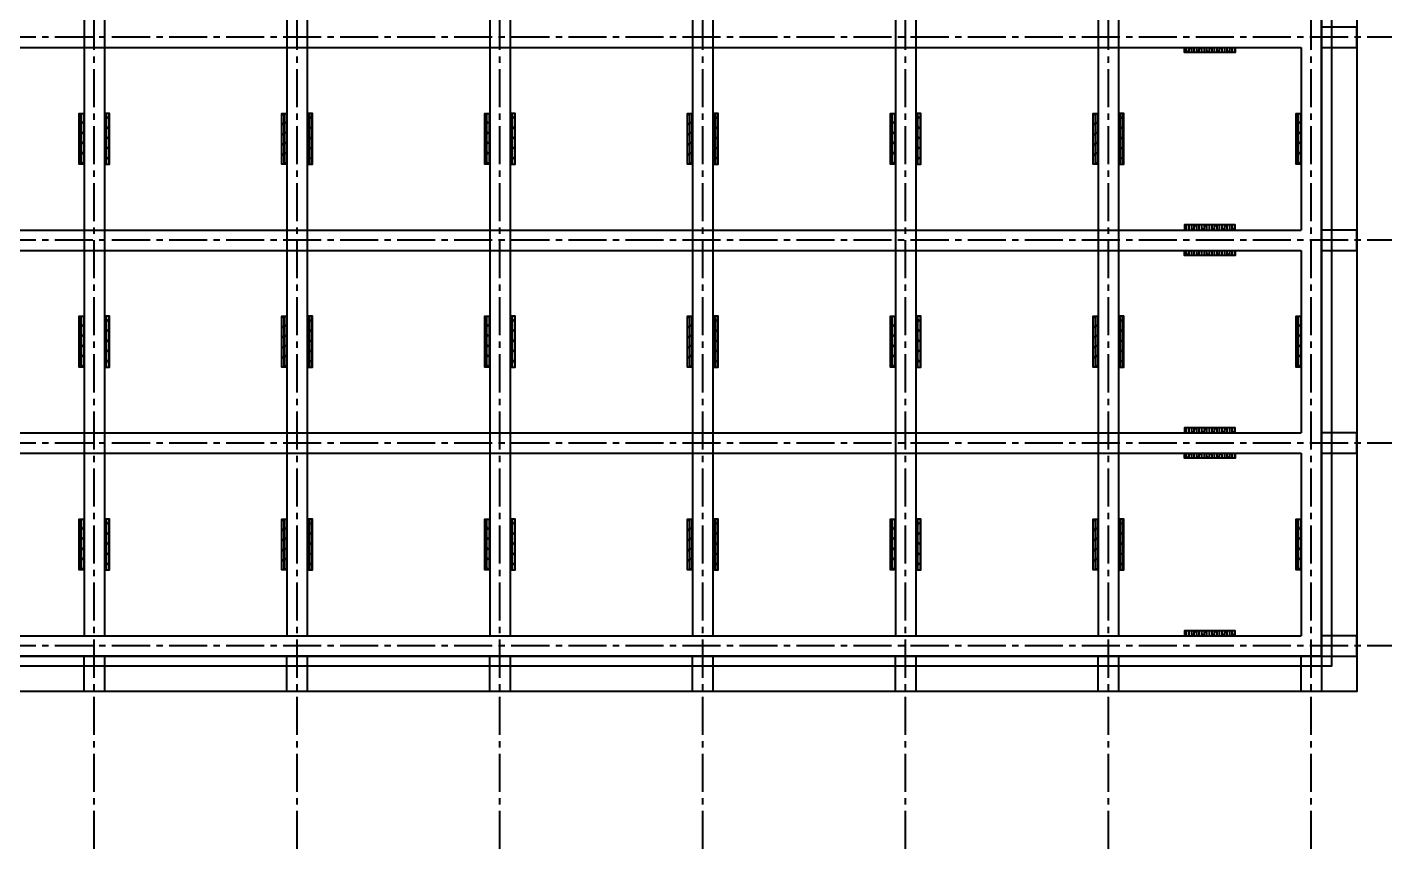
# Model space of a CAD drawing. Header units: millimetres. Extents: x -4815 to 20749, y -4662 to 5111.
# Drawn here: x 5497.2 to 5765, y 2347.4 to 2509.4 of the extents above; entities that cross this region are included whole.
import ezdxf

# ---------------------------------------------------------------- set-up
doc = ezdxf.new("R2010")
doc.units = ezdxf.units.MM
doc.header["$LTSCALE"] = 10
doc.header["$MEASUREMENT"] = 0
doc.linetypes.add('CENTER2', pattern=[1.125, 0.75, -0.125, 0.125, -0.125])
for name, color, linetype in [('A-ANNO-CNTR', 10, 'CENTER2'), ('A-DETL-___3', 3, 'Continuous'), ('A-DETL-___4', 4, 'Continuous'), ('A-DETL-_H40', 252, 'Continuous')]:
    doc.layers.add(name, color=color, linetype=linetype)
pattern_1 = [(270, (5030.86533, 6159.58214), (0.5, -9e-17), []), (45, (5030.6153, 6159.3321), (-1, 1), [0.7071068, -0.7071068]), (45, (5030.6153, 6159.2071), (-1, 1), [0.7071068, -0.7071068]), (45, (5030.6153, 6159.0821), (-1, 1), [0.7071068, -0.7071068])]
pattern_2 = [(270, (5030.86533, 6119.58214), (0.5, -9e-17), []), (45, (5030.6153, 6119.3321), (-1, 1), [0.7071068, -0.7071068]), (45, (5030.6153, 6119.2071), (-1, 1), [0.7071068, -0.7071068]), (45, (5030.6153, 6119.0821), (-1, 1), [0.7071068, -0.7071068])]
pattern_3 = [(270, (5030.86533, 6079.58214), (0.5, -9e-17), []), (45, (5030.6153, 6079.3321), (-1, 1), [0.7071068, -0.7071068]), (45, (5030.6153, 6079.2071), (-1, 1), [0.7071068, -0.7071068]), (45, (5030.6153, 6079.0821), (-1, 1), [0.7071068, -0.7071068])]
pattern_4 = [(270, (5030.86533, 6079.58214), (0.5, -9e-17), []), (45, (5030.6153, 6079.3321), (-1, 1), [0.7071068, -0.7071068]), (45, (5030.6153, 6079.2071), (-1, 1), [0.7071068, -0.7071068]), (45, (5030.6153, 6079.0821), (-1, 1), [0.7071068, -0.7071068])]
pattern_5 = [(270, (4990.86533, 6159.58214), (0.5, -9e-17), []), (45, (4990.6153, 6159.3321), (-1, 1), [0.7071068, -0.7071068]), (45, (4990.6153, 6159.2071), (-1, 1), [0.7071068, -0.7071068]), (45, (4990.6153, 6159.0821), (-1, 1), [0.7071068, -0.7071068])]
pattern_6 = [(270, (4990.86533, 6119.58214), (0.5, -9e-17), []), (45, (4990.6153, 6119.3321), (-1, 1), [0.7071068, -0.7071068]), (45, (4990.6153, 6119.2071), (-1, 1), [0.7071068, -0.7071068]), (45, (4990.6153, 6119.0821), (-1, 1), [0.7071068, -0.7071068])]
pattern_7 = [(270, (4990.86533, 6079.58214), (0.5, -9e-17), []), (45, (4990.6153, 6079.3321), (-1, 1), [0.7071068, -0.7071068]), (45, (4990.6153, 6079.2071), (-1, 1), [0.7071068, -0.7071068]), (45, (4990.6153, 6079.0821), (-1, 1), [0.7071068, -0.7071068])]
pattern_8 = [(270, (4950.86533, 6159.58214), (0.5, -9e-17), []), (45, (4950.6153, 6159.3321), (-1, 1), [0.7071068, -0.7071068]), (45, (4950.6153, 6159.2071), (-1, 1), [0.7071068, -0.7071068]), (45, (4950.6153, 6159.0821), (-1, 1), [0.7071068, -0.7071068])]
pattern_9 = [(270, (4950.86533, 6119.58214), (0.5, -9e-17), []), (45, (4950.6153, 6119.3321), (-1, 1), [0.7071068, -0.7071068]), (45, (4950.6153, 6119.2071), (-1, 1), [0.7071068, -0.7071068]), (45, (4950.6153, 6119.0821), (-1, 1), [0.7071068, -0.7071068])]
pattern_10 = [(270, (4950.86533, 6079.58214), (0.5, -9e-17), []), (45, (4950.6153, 6079.3321), (-1, 1), [0.7071068, -0.7071068]), (45, (4950.6153, 6079.2071), (-1, 1), [0.7071068, -0.7071068]), (45, (4950.6153, 6079.0821), (-1, 1), [0.7071068, -0.7071068])]
pattern_11 = [(270, (4910.86533, 6159.58214), (0.5, -9e-17), []), (45, (4910.6153, 6159.3321), (-1, 1), [0.7071068, -0.7071068]), (45, (4910.6153, 6159.2071), (-1, 1), [0.7071068, -0.7071068]), (45, (4910.6153, 6159.0821), (-1, 1), [0.7071068, -0.7071068])]
pattern_12 = [(270, (4910.86533, 6119.58214), (0.5, -9e-17), []), (45, (4910.6153, 6119.3321), (-1, 1), [0.7071068, -0.7071068]), (45, (4910.6153, 6119.2071), (-1, 1), [0.7071068, -0.7071068]), (45, (4910.6153, 6119.0821), (-1, 1), [0.7071068, -0.7071068])]
pattern_13 = [(270, (4910.86533, 6079.58214), (0.5, -9e-17), []), (45, (4910.6153, 6079.3321), (-1, 1), [0.7071068, -0.7071068]), (45, (4910.6153, 6079.2071), (-1, 1), [0.7071068, -0.7071068]), (45, (4910.6153, 6079.0821), (-1, 1), [0.7071068, -0.7071068])]
pattern_14 = [(270, (4870.86533, 6159.58214), (0.5, -9e-17), []), (45, (4870.6153, 6159.3321), (-1, 1), [0.7071068, -0.7071068]), (45, (4870.6153, 6159.2071), (-1, 1), [0.7071068, -0.7071068]), (45, (4870.6153, 6159.0821), (-1, 1), [0.7071068, -0.7071068])]
pattern_15 = [(270, (4870.86533, 6119.58214), (0.5, -9e-17), []), (45, (4870.6153, 6119.3321), (-1, 1), [0.7071068, -0.7071068]), (45, (4870.6153, 6119.2071), (-1, 1), [0.7071068, -0.7071068]), (45, (4870.6153, 6119.0821), (-1, 1), [0.7071068, -0.7071068])]
pattern_16 = [(270, (4870.86533, 6079.58214), (0.5, -9e-17), []), (45, (4870.6153, 6079.3321), (-1, 1), [0.7071068, -0.7071068]), (45, (4870.6153, 6079.2071), (-1, 1), [0.7071068, -0.7071068]), (45, (4870.6153, 6079.0821), (-1, 1), [0.7071068, -0.7071068])]
pattern_17 = [(270, (4830.86533, 6159.58214), (0.5, -9e-17), []), (45, (4830.6153, 6159.3321), (-1, 1), [0.7071068, -0.7071068]), (45, (4830.6153, 6159.2071), (-1, 1), [0.7071068, -0.7071068]), (45, (4830.6153, 6159.0821), (-1, 1), [0.7071068, -0.7071068])]
pattern_18 = [(270, (4830.86533, 6119.58214), (0.5, -9e-17), []), (45, (4830.6153, 6119.3321), (-1, 1), [0.7071068, -0.7071068]), (45, (4830.6153, 6119.2071), (-1, 1), [0.7071068, -0.7071068]), (45, (4830.6153, 6119.0821), (-1, 1), [0.7071068, -0.7071068])]
pattern_19 = [(270, (4830.86533, 6079.58214), (0.5, -9e-17), []), (45, (4830.6153, 6079.3321), (-1, 1), [0.7071068, -0.7071068]), (45, (4830.6153, 6079.2071), (-1, 1), [0.7071068, -0.7071068]), (45, (4830.6153, 6079.0821), (-1, 1), [0.7071068, -0.7071068])]

msp = doc.modelspace()

# ---------------------------------------------------------------- hatches: boundary and pattern name
at = {"layer": 'A-DETL-_H40', "lineweight": 40, "transparency": 33554687}
h = msp.add_hatch(dxfattribs=at)
h.set_pattern_fill('CORK', color=256, scale=4, angle=-90)
h.set_pattern_definition(pattern_1)
h.paths.add_polyline_path([(5725.45, 2505.4), (5725.45, 2504.4), (5735.45, 2504.4), (5735.45, 2505.4)])
h = msp.add_hatch(dxfattribs=at)
h.set_pattern_fill('CORK', color=256, scale=4, angle=-90)
h.set_pattern_definition(pattern_17)
h.paths.add_polyline_path([(5508.45, 2492.4), (5507.45, 2492.4), (5507.45, 2482.4), (5508.45, 2482.4)])
h = msp.add_hatch(dxfattribs=at)
h.set_pattern_fill('CORK', color=256, scale=4, angle=-90)
h.set_pattern_definition(pattern_17)
h.paths.add_polyline_path([(5512.45, 2482.4), (5513.45, 2482.4), (5513.45, 2492.4), (5512.45, 2492.4)])
h = msp.add_hatch(dxfattribs=at)
h.set_pattern_fill('CORK', color=256, scale=4, angle=-90)
h.set_pattern_definition(pattern_14)
h.paths.add_polyline_path([(5548.45, 2492.4), (5547.45, 2492.4), (5547.45, 2482.4), (5548.45, 2482.4)])
h = msp.add_hatch(dxfattribs=at)
h.set_pattern_fill('CORK', color=256, scale=4, angle=-90)
h.set_pattern_definition(pattern_14)
h.paths.add_polyline_path([(5552.45, 2482.4), (5553.45, 2482.4), (5553.45, 2492.4), (5552.45, 2492.4)])
h = msp.add_hatch(dxfattribs=at)
h.set_pattern_fill('CORK', color=256, scale=4, angle=-90)
h.set_pattern_definition(pattern_11)
h.paths.add_polyline_path([(5588.45, 2492.4), (5587.45, 2492.4), (5587.45, 2482.4), (5588.45, 2482.4)])
h = msp.add_hatch(dxfattribs=at)
h.set_pattern_fill('CORK', color=256, scale=4, angle=-90)
h.set_pattern_definition(pattern_11)
h.paths.add_polyline_path([(5592.45, 2482.4), (5593.45, 2482.4), (5593.45, 2492.4), (5592.45, 2492.4)])
h = msp.add_hatch(dxfattribs=at)
h.set_pattern_fill('CORK', color=256, scale=4, angle=-90)
h.set_pattern_definition(pattern_8)
h.paths.add_polyline_path([(5628.45, 2492.4), (5627.45, 2492.4), (5627.45, 2482.4), (5628.45, 2482.4)])
h = msp.add_hatch(dxfattribs=at)
h.set_pattern_fill('CORK', color=256, scale=4, angle=-90)
h.set_pattern_definition(pattern_8)
h.paths.add_polyline_path([(5632.45, 2482.4), (5633.45, 2482.4), (5633.45, 2492.4), (5632.45, 2492.4)])
h = msp.add_hatch(dxfattribs=at)
h.set_pattern_fill('CORK', color=256, scale=4, angle=-90)
h.set_pattern_definition(pattern_5)
h.paths.add_polyline_path([(5668.45, 2492.4), (5667.45, 2492.4), (5667.45, 2482.4), (5668.45, 2482.4)])
h = msp.add_hatch(dxfattribs=at)
h.set_pattern_fill('CORK', color=256, scale=4, angle=-90)
h.set_pattern_definition(pattern_5)
h.paths.add_polyline_path([(5672.45, 2482.4), (5673.45, 2482.4), (5673.45, 2492.4), (5672.45, 2492.4)])
h = msp.add_hatch(dxfattribs=at)
h.set_pattern_fill('CORK', color=256, scale=4, angle=-90)
h.set_pattern_definition(pattern_1)
h.paths.add_polyline_path([(5708.45, 2492.4), (5707.45, 2492.4), (5707.45, 2482.4), (5708.45, 2482.4)])
h = msp.add_hatch(dxfattribs=at)
h.set_pattern_fill('CORK', color=256, scale=4, angle=-90)
h.set_pattern_definition(pattern_1)
h.paths.add_polyline_path([(5712.45, 2482.4), (5713.45, 2482.4), (5713.45, 2492.4), (5712.45, 2492.4)])
h = msp.add_hatch(dxfattribs=at)
h.set_pattern_fill('CORK', color=256, scale=4, angle=-90)
h.set_pattern_definition(pattern_1)
h.paths.add_polyline_path([(5748.45, 2492.4), (5747.45, 2492.4), (5747.45, 2482.4), (5748.45, 2482.4)])
h = msp.add_hatch(dxfattribs=at)
h.set_pattern_fill('CORK', color=256, scale=4, angle=-90)
h.set_pattern_definition(pattern_1)
h.paths.add_polyline_path([(5735.45, 2469.4), (5735.45, 2470.4), (5725.45, 2470.4), (5725.45, 2469.4)])
h = msp.add_hatch(dxfattribs=at)
h.set_pattern_fill('CORK', color=256, scale=4, angle=-90)
h.set_pattern_definition(pattern_1)
h.paths.add_polyline_path([(5725.45, 2465.4), (5725.45, 2464.4), (5735.45, 2464.4), (5735.45, 2465.4)])
h = msp.add_hatch(dxfattribs=at)
h.set_pattern_fill('CORK', color=256, scale=4, angle=-90)
h.set_pattern_definition(pattern_18)
h.paths.add_polyline_path([(5508.45, 2452.4), (5507.45, 2452.4), (5507.45, 2442.4), (5508.45, 2442.4)])
h = msp.add_hatch(dxfattribs=at)
h.set_pattern_fill('CORK', color=256, scale=4, angle=-90)
h.set_pattern_definition(pattern_18)
h.paths.add_polyline_path([(5512.45, 2442.4), (5513.45, 2442.4), (5513.45, 2452.4), (5512.45, 2452.4)])
h = msp.add_hatch(dxfattribs=at)
h.set_pattern_fill('CORK', color=256, scale=4, angle=-90)
h.set_pattern_definition(pattern_15)
h.paths.add_polyline_path([(5548.45, 2452.4), (5547.45, 2452.4), (5547.45, 2442.4), (5548.45, 2442.4)])
h = msp.add_hatch(dxfattribs=at)
h.set_pattern_fill('CORK', color=256, scale=4, angle=-90)
h.set_pattern_definition(pattern_15)
h.paths.add_polyline_path([(5552.45, 2442.4), (5553.45, 2442.4), (5553.45, 2452.4), (5552.45, 2452.4)])
h = msp.add_hatch(dxfattribs=at)
h.set_pattern_fill('CORK', color=256, scale=4, angle=-90)
h.set_pattern_definition(pattern_12)
h.paths.add_polyline_path([(5588.45, 2452.4), (5587.45, 2452.4), (5587.45, 2442.4), (5588.45, 2442.4)])
h = msp.add_hatch(dxfattribs=at)
h.set_pattern_fill('CORK', color=256, scale=4, angle=-90)
h.set_pattern_definition(pattern_12)
h.paths.add_polyline_path([(5592.45, 2442.4), (5593.45, 2442.4), (5593.45, 2452.4), (5592.45, 2452.4)])
h = msp.add_hatch(dxfattribs=at)
h.set_pattern_fill('CORK', color=256, scale=4, angle=-90)
h.set_pattern_definition(pattern_9)
h.paths.add_polyline_path([(5628.45, 2452.4), (5627.45, 2452.4), (5627.45, 2442.4), (5628.45, 2442.4)])
h = msp.add_hatch(dxfattribs=at)
h.set_pattern_fill('CORK', color=256, scale=4, angle=-90)
h.set_pattern_definition(pattern_9)
h.paths.add_polyline_path([(5632.45, 2442.4), (5633.45, 2442.4), (5633.45, 2452.4), (5632.45, 2452.4)])
h = msp.add_hatch(dxfattribs=at)
h.set_pattern_fill('CORK', color=256, scale=4, angle=-90)
h.set_pattern_definition(pattern_6)
h.paths.add_polyline_path([(5668.45, 2452.4), (5667.45, 2452.4), (5667.45, 2442.4), (5668.45, 2442.4)])
h = msp.add_hatch(dxfattribs=at)
h.set_pattern_fill('CORK', color=256, scale=4, angle=-90)
h.set_pattern_definition(pattern_6)
h.paths.add_polyline_path([(5672.45, 2442.4), (5673.45, 2442.4), (5673.45, 2452.4), (5672.45, 2452.4)])
h = msp.add_hatch(dxfattribs=at)
h.set_pattern_fill('CORK', color=256, scale=4, angle=-90)
h.set_pattern_definition(pattern_2)
h.paths.add_polyline_path([(5708.45, 2452.4), (5707.45, 2452.4), (5707.45, 2442.4), (5708.45, 2442.4)])
h = msp.add_hatch(dxfattribs=at)
h.set_pattern_fill('CORK', color=256, scale=4, angle=-90)
h.set_pattern_definition(pattern_2)
h.paths.add_polyline_path([(5712.45, 2442.4), (5713.45, 2442.4), (5713.45, 2452.4), (5712.45, 2452.4)])
h = msp.add_hatch(dxfattribs=at)
h.set_pattern_fill('CORK', color=256, scale=4, angle=-90)
h.set_pattern_definition(pattern_2)
h.paths.add_polyline_path([(5748.45, 2452.4), (5747.45, 2452.4), (5747.45, 2442.4), (5748.45, 2442.4)])
h = msp.add_hatch(dxfattribs=at)
h.set_pattern_fill('CORK', color=256, scale=4, angle=-90)
h.set_pattern_definition(pattern_2)
h.paths.add_polyline_path([(5735.45, 2429.4), (5735.45, 2430.4), (5725.45, 2430.4), (5725.45, 2429.4)])
h = msp.add_hatch(dxfattribs=at)
h.set_pattern_fill('CORK', color=256, scale=4, angle=-90)
h.set_pattern_definition(pattern_3)
h.paths.add_polyline_path([(5725.45, 2425.4), (5725.45, 2424.4), (5735.45, 2424.4), (5735.45, 2425.4)])
h = msp.add_hatch(dxfattribs=at)
h.set_pattern_fill('CORK', color=256, scale=4, angle=-90)
h.set_pattern_definition(pattern_19)
h.paths.add_polyline_path([(5508.45, 2412.4), (5507.45, 2412.4), (5507.45, 2402.4), (5508.45, 2402.4)])
h = msp.add_hatch(dxfattribs=at)
h.set_pattern_fill('CORK', color=256, scale=4, angle=-90)
h.set_pattern_definition(pattern_19)
h.paths.add_polyline_path([(5512.45, 2402.4), (5513.45, 2402.4), (5513.45, 2412.4), (5512.45, 2412.4)])
h = msp.add_hatch(dxfattribs=at)
h.set_pattern_fill('CORK', color=256, scale=4, angle=-90)
h.set_pattern_definition(pattern_16)
h.paths.add_polyline_path([(5548.45, 2412.4), (5547.45, 2412.4), (5547.45, 2402.4), (5548.45, 2402.4)])
h = msp.add_hatch(dxfattribs=at)
h.set_pattern_fill('CORK', color=256, scale=4, angle=-90)
h.set_pattern_definition(pattern_16)
h.paths.add_polyline_path([(5552.45, 2402.4), (5553.45, 2402.4), (5553.45, 2412.4), (5552.45, 2412.4)])
h = msp.add_hatch(dxfattribs=at)
h.set_pattern_fill('CORK', color=256, scale=4, angle=-90)
h.set_pattern_definition(pattern_13)
h.paths.add_polyline_path([(5588.45, 2412.4), (5587.45, 2412.4), (5587.45, 2402.4), (5588.45, 2402.4)])
h = msp.add_hatch(dxfattribs=at)
h.set_pattern_fill('CORK', color=256, scale=4, angle=-90)
h.set_pattern_definition(pattern_13)
h.paths.add_polyline_path([(5592.45, 2402.4), (5593.45, 2402.4), (5593.45, 2412.4), (5592.45, 2412.4)])
h = msp.add_hatch(dxfattribs=at)
h.set_pattern_fill('CORK', color=256, scale=4, angle=-90)
h.set_pattern_definition(pattern_10)
h.paths.add_polyline_path([(5628.45, 2412.4), (5627.45, 2412.4), (5627.45, 2402.4), (5628.45, 2402.4)])
h = msp.add_hatch(dxfattribs=at)
h.set_pattern_fill('CORK', color=256, scale=4, angle=-90)
h.set_pattern_definition(pattern_10)
h.paths.add_polyline_path([(5632.45, 2402.4), (5633.45, 2402.4), (5633.45, 2412.4), (5632.45, 2412.4)])
h = msp.add_hatch(dxfattribs=at)
h.set_pattern_fill('CORK', color=256, scale=4, angle=-90)
h.set_pattern_definition(pattern_7)
h.paths.add_polyline_path([(5668.45, 2412.4), (5667.45, 2412.4), (5667.45, 2402.4), (5668.45, 2402.4)])
h = msp.add_hatch(dxfattribs=at)
h.set_pattern_fill('CORK', color=256, scale=4, angle=-90)
h.set_pattern_definition(pattern_7)
h.paths.add_polyline_path([(5672.45, 2402.4), (5673.45, 2402.4), (5673.45, 2412.4), (5672.45, 2412.4)])
h = msp.add_hatch(dxfattribs=at)
h.set_pattern_fill('CORK', color=256, scale=4, angle=-90)
h.set_pattern_definition(pattern_4)
h.paths.add_polyline_path([(5708.45, 2412.4), (5707.45, 2412.4), (5707.45, 2402.4), (5708.45, 2402.4)])
h = msp.add_hatch(dxfattribs=at)
h.set_pattern_fill('CORK', color=256, scale=4, angle=-90)
h.set_pattern_definition(pattern_4)
h.paths.add_polyline_path([(5712.45, 2402.4), (5713.45, 2402.4), (5713.45, 2412.4), (5712.45, 2412.4)])
h = msp.add_hatch(dxfattribs=at)
h.set_pattern_fill('CORK', color=256, scale=4, angle=-90)
h.set_pattern_definition(pattern_4)
h.paths.add_polyline_path([(5748.45, 2412.4), (5747.45, 2412.4), (5747.45, 2402.4), (5748.45, 2402.4)])
h = msp.add_hatch(dxfattribs=at)
h.set_pattern_fill('CORK', color=256, scale=4, angle=-90)
h.set_pattern_definition(pattern_3)
h.paths.add_polyline_path([(5735.45, 2389.4), (5735.45, 2390.4), (5725.45, 2390.4), (5725.45, 2389.4)])

# ---------------------------------------------------------------- linework, layer by layer
at = {"layer": 'A-ANNO-CNTR', "lineweight": 40, "transparency": 33554687}
for p, q in [((5510.45, 2347.4), (5510.45, 2748.39)), ((5550.45, 2347.4), (5550.45, 2748.39)), ((5590.45, 2347.4), (5590.45, 2748.39)), ((5630.45, 2347.4), (5630.45, 2748.39)), ((5670.45, 2347.4), (5670.45, 2748.39)), ((5710.45, 2347.4), (5710.45, 2748.39)), ((5750.45, 2347.4), (5750.45, 2748.39)), ((5791.44, 2507.4), (5229.46, 2507.4)), ((5791.44, 2467.4), (5229.46, 2467.4)), ((5791.44, 2427.4), (5229.46, 2427.4)), ((5791.44, 2387.4), (5229.46, 2387.4))]:
    msp.add_line(p, q, dxfattribs=at)
at = {"layer": 'A-DETL-___3', "lineweight": 40, "transparency": 33554687}
for p, q in [((5508.45, 2709.4), (5508.45, 2389.4)), ((5548.45, 2709.4), (5548.45, 2389.4)), ((5588.45, 2709.4), (5588.45, 2389.4)), ((5628.45, 2709.4), (5628.45, 2389.4)), ((5668.45, 2709.4), (5668.45, 2389.4)), ((5708.45, 2709.4), (5708.45, 2389.4)), ((5752.45, 2385.4), (5752.45, 2709.4)), ((5512.45, 2705.4), (5512.45, 2389.4)), ((5552.45, 2705.4), (5552.45, 2389.4)), ((5592.45, 2705.4), (5592.45, 2389.4)), ((5632.45, 2705.4), (5632.45, 2389.4)), ((5672.45, 2705.4), (5672.45, 2389.4)), ((5712.45, 2705.4), (5712.45, 2389.4)), ((5268.45, 2505.4), (5748.45, 2505.4)), ((5748.45, 2505.4), (5748.45, 2469.4)), ((5268.45, 2469.4), (5748.45, 2469.4)), ((5268.45, 2465.4), (5748.45, 2465.4)), ((5748.45, 2465.4), (5748.45, 2429.4)), ((5268.45, 2429.4), (5748.45, 2429.4)), ((5268.45, 2425.4), (5748.45, 2425.4)), ((5748.45, 2425.4), (5748.45, 2389.4)), ((5268.45, 2389.4), (5748.45, 2389.4)), ((5268.45, 2385.4), (5752.45, 2385.4))]:
    msp.add_line(p, q, dxfattribs=at)
for points in [[(5754.45, 2711.4), (5754.45, 2383.4), (5266.45, 2383.4), (5266.45, 2711.4)], [(5752.45, 2709.4), (5752.45, 2385.4), (5268.45, 2385.4), (5268.45, 2709.4)]]:
    msp.add_lwpolyline(points, close=True, dxfattribs=at)
at = {"layer": 'A-DETL-___4', "lineweight": 40, "transparency": 33554687}
for points in [[(5752.45, 2505.4), (5759.45, 2505.4), (5759.45, 2509.4), (5752.45, 2509.4)], [(5752.45, 2465.4), (5759.45, 2465.4), (5759.45, 2469.4), (5752.45, 2469.4)], [(5752.45, 2425.4), (5759.45, 2425.4), (5759.45, 2429.4), (5752.45, 2429.4)], [(5752.45, 2385.4), (5759.45, 2385.4), (5759.45, 2389.4), (5752.45, 2389.4)], [(5512.45, 2385.4), (5512.45, 2378.4), (5508.45, 2378.4), (5508.45, 2385.4)], [(5552.45, 2385.4), (5552.45, 2378.4), (5548.45, 2378.4), (5548.45, 2385.4)], [(5592.45, 2385.4), (5592.45, 2378.4), (5588.45, 2378.4), (5588.45, 2385.4)], [(5632.45, 2385.4), (5632.45, 2378.4), (5628.45, 2378.4), (5628.45, 2385.4)], [(5672.45, 2385.4), (5672.45, 2378.4), (5668.45, 2378.4), (5668.45, 2385.4)], [(5712.45, 2385.4), (5712.45, 2378.4), (5708.45, 2378.4), (5708.45, 2385.4)], [(5752.45, 2385.4), (5752.45, 2378.4), (5748.45, 2378.4), (5748.45, 2385.4)]]:
    msp.add_lwpolyline(points, dxfattribs=at)
at = {"layer": 'A-DETL-_H40', "lineweight": 40, "transparency": 33554687}
for points in [[(5735.45, 2505.4), (5735.45, 2504.4), (5725.45, 2504.4), (5725.45, 2505.4)], [(5508.45, 2482.4), (5507.45, 2482.4), (5507.45, 2492.4), (5508.45, 2492.4)], [(5512.45, 2482.4), (5513.45, 2482.4), (5513.45, 2492.4), (5512.45, 2492.4)], [(5548.45, 2482.4), (5547.45, 2482.4), (5547.45, 2492.4), (5548.45, 2492.4)], [(5552.45, 2482.4), (5553.45, 2482.4), (5553.45, 2492.4), (5552.45, 2492.4)], [(5588.45, 2482.4), (5587.45, 2482.4), (5587.45, 2492.4), (5588.45, 2492.4)], [(5592.45, 2482.4), (5593.45, 2482.4), (5593.45, 2492.4), (5592.45, 2492.4)], [(5628.45, 2482.4), (5627.45, 2482.4), (5627.45, 2492.4), (5628.45, 2492.4)], [(5632.45, 2482.4), (5633.45, 2482.4), (5633.45, 2492.4), (5632.45, 2492.4)], [(5668.45, 2482.4), (5667.45, 2482.4), (5667.45, 2492.4), (5668.45, 2492.4)], [(5672.45, 2482.4), (5673.45, 2482.4), (5673.45, 2492.4), (5672.45, 2492.4)], [(5708.45, 2482.4), (5707.45, 2482.4), (5707.45, 2492.4), (5708.45, 2492.4)], [(5712.45, 2482.4), (5713.45, 2482.4), (5713.45, 2492.4), (5712.45, 2492.4)], [(5748.45, 2482.4), (5747.45, 2482.4), (5747.45, 2492.4), (5748.45, 2492.4)], [(5735.45, 2469.4), (5735.45, 2470.4), (5725.45, 2470.4), (5725.45, 2469.4)], [(5735.45, 2465.4), (5735.45, 2464.4), (5725.45, 2464.4), (5725.45, 2465.4)], [(5508.45, 2442.4), (5507.45, 2442.4), (5507.45, 2452.4), (5508.45, 2452.4)], [(5512.45, 2442.4), (5513.45, 2442.4), (5513.45, 2452.4), (5512.45, 2452.4)], [(5548.45, 2442.4), (5547.45, 2442.4), (5547.45, 2452.4), (5548.45, 2452.4)], [(5552.45, 2442.4), (5553.45, 2442.4), (5553.45, 2452.4), (5552.45, 2452.4)], [(5588.45, 2442.4), (5587.45, 2442.4), (5587.45, 2452.4), (5588.45, 2452.4)], [(5592.45, 2442.4), (5593.45, 2442.4), (5593.45, 2452.4), (5592.45, 2452.4)], [(5628.45, 2442.4), (5627.45, 2442.4), (5627.45, 2452.4), (5628.45, 2452.4)], [(5632.45, 2442.4), (5633.45, 2442.4), (5633.45, 2452.4), (5632.45, 2452.4)], [(5668.45, 2442.4), (5667.45, 2442.4), (5667.45, 2452.4), (5668.45, 2452.4)], [(5672.45, 2442.4), (5673.45, 2442.4), (5673.45, 2452.4), (5672.45, 2452.4)], [(5708.45, 2442.4), (5707.45, 2442.4), (5707.45, 2452.4), (5708.45, 2452.4)], [(5712.45, 2442.4), (5713.45, 2442.4), (5713.45, 2452.4), (5712.45, 2452.4)], [(5748.45, 2442.4), (5747.45, 2442.4), (5747.45, 2452.4), (5748.45, 2452.4)], [(5735.45, 2429.4), (5735.45, 2430.4), (5725.45, 2430.4), (5725.45, 2429.4)], [(5735.45, 2425.4), (5735.45, 2424.4), (5725.45, 2424.4), (5725.45, 2425.4)], [(5508.45, 2402.4), (5507.45, 2402.4), (5507.45, 2412.4), (5508.45, 2412.4)], [(5512.45, 2402.4), (5513.45, 2402.4), (5513.45, 2412.4), (5512.45, 2412.4)], [(5548.45, 2402.4), (5547.45, 2402.4), (5547.45, 2412.4), (5548.45, 2412.4)], [(5552.45, 2402.4), (5553.45, 2402.4), (5553.45, 2412.4), (5552.45, 2412.4)], [(5588.45, 2402.4), (5587.45, 2402.4), (5587.45, 2412.4), (5588.45, 2412.4)], [(5592.45, 2402.4), (5593.45, 2402.4), (5593.45, 2412.4), (5592.45, 2412.4)], [(5628.45, 2402.4), (5627.45, 2402.4), (5627.45, 2412.4), (5628.45, 2412.4)], [(5632.45, 2402.4), (5633.45, 2402.4), (5633.45, 2412.4), (5632.45, 2412.4)], [(5668.45, 2402.4), (5667.45, 2402.4), (5667.45, 2412.4), (5668.45, 2412.4)], [(5672.45, 2402.4), (5673.45, 2402.4), (5673.45, 2412.4), (5672.45, 2412.4)], [(5708.45, 2402.4), (5707.45, 2402.4), (5707.45, 2412.4), (5708.45, 2412.4)], [(5712.45, 2402.4), (5713.45, 2402.4), (5713.45, 2412.4), (5712.45, 2412.4)], [(5748.45, 2402.4), (5747.45, 2402.4), (5747.45, 2412.4), (5748.45, 2412.4)], [(5735.45, 2389.4), (5735.45, 2390.4), (5725.45, 2390.4), (5725.45, 2389.4)]]:
    msp.add_lwpolyline(points, close=True, dxfattribs=at)
at = {"layer": 'Defpoints', "lineweight": 40, "transparency": 33554687}
msp.add_lwpolyline([(5759.45, 2716.4), (5759.45, 2378.4), (5261.45, 2378.4), (5261.45, 2716.4)], close=True, dxfattribs=at)

doc.saveas('drawing.dxf')
